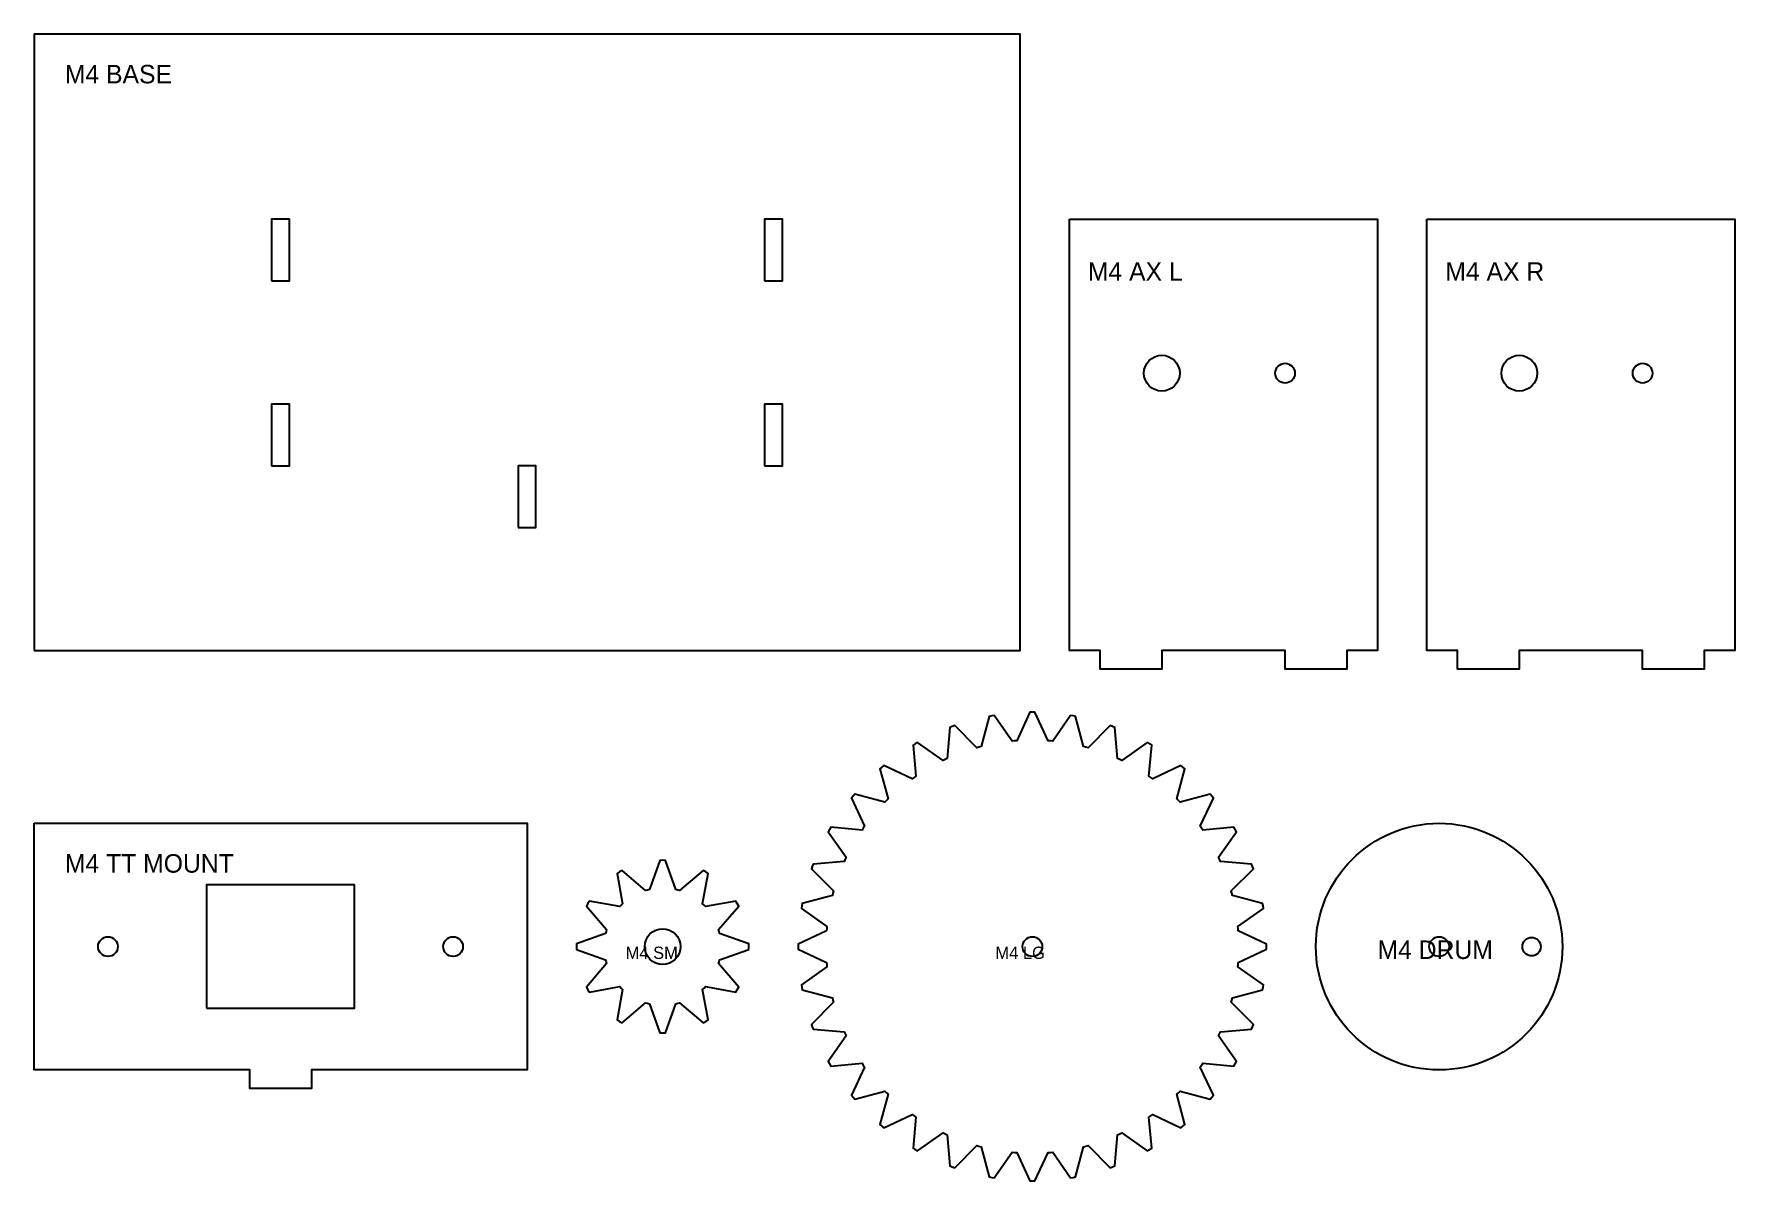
# Model space of a CAD drawing. Header units: metres. Extents: x 0 to 276, y -86 to 100.
import ezdxf

# ---------------------------------------------------------------- set-up
doc = ezdxf.new("R2010")
doc.units = ezdxf.units.M
doc.layers.add('CUTS', color=7, linetype='Continuous')
doc.layers.add('ENGRAVE', color=1, linetype='Continuous')

msp = doc.modelspace()

# ---------------------------------------------------------------- linework, layer by layer
at = {"layer": 'CUTS'}
for points in [[(0, 0), (160, 0), (160, 100), (0, 100)], [(38.55, 60), (41.45, 60), (41.45, 70), (38.55, 70)], [(118.55, 60), (121.45, 60), (121.45, 70), (118.55, 70)], [(168, 70), (218, 70), (218, 0), (213, 0), (213, -3), (203, -3), (203, 0), (183, 0), (183, -3), (173, -3), (173, 0), (168, 0)], [(226, 70), (276, 70), (276, 0), (271, 0), (271, -3), (261, -3), (261, 0), (241, 0), (241, -3), (231, -3), (231, 0), (226, 0)], [(38.55, 30), (41.45, 30), (41.45, 40), (38.55, 40)], [(118.55, 30), (121.45, 30), (121.45, 40), (118.55, 40)], [(78.55, 20), (81.45, 20), (81.45, 30), (78.55, 30)], [(200, -48.42), (200, -48), (200, -47.58), (195.4, -45.45), (195.37, -45.08), (195.34, -44.71), (199.49, -41.82), (199.42, -41.4), (199.35, -40.99), (194.45, -39.69), (194.36, -39.33), (194.26, -38.97), (197.85, -35.4), (197.71, -35), (197.56, -34.61), (192.52, -34.18), (192.36, -33.84), (192.2, -33.51), (195.12, -29.37), (194.91, -29), (194.7, -28.64), (189.65, -29.09), (189.44, -28.79), (189.23, -28.48), (191.38, -23.9), (191.11, -23.57), (190.84, -23.25), (185.95, -24.58), (185.69, -24.31), (185.42, -24.05), (186.75, -19.16), (186.43, -18.89), (186.1, -18.62), (181.52, -20.77), (181.21, -20.56), (180.91, -20.35), (181.36, -15.3), (181, -15.09), (180.63, -14.88), (176.49, -17.8), (176.16, -17.64), (175.82, -17.48), (175.39, -12.44), (175, -12.29), (174.6, -12.15), (171.03, -15.74), (170.67, -15.64), (170.31, -15.55), (169.01, -10.65), (168.6, -10.58), (168.18, -10.51), (165.29, -14.66), (164.92, -14.63), (164.55, -14.6), (162.42, -10), (162, -10), (161.58, -10), (159.45, -14.6), (159.08, -14.63), (158.71, -14.66), (155.82, -10.51), (155.4, -10.58), (154.99, -10.65), (153.69, -15.55), (153.33, -15.64), (152.97, -15.74), (149.4, -12.15), (149, -12.29), (148.61, -12.44), (148.18, -17.48), (147.84, -17.64), (147.51, -17.8), (143.37, -14.88), (143, -15.09), (142.64, -15.3), (143.09, -20.35), (142.79, -20.56), (142.48, -20.77), (137.9, -18.62), (137.57, -18.89), (137.25, -19.16), (138.58, -24.05), (138.31, -24.31), (138.05, -24.58), (133.16, -23.25), (132.89, -23.57), (132.62, -23.9), (134.77, -28.48), (134.56, -28.79), (134.35, -29.09), (129.3, -28.64), (129.09, -29), (128.88, -29.37), (131.8, -33.51), (131.64, -33.84), (131.48, -34.18), (126.44, -34.61), (126.29, -35), (126.15, -35.4), (129.74, -38.97), (129.64, -39.33), (129.55, -39.69), (124.65, -40.99), (124.58, -41.4), (124.51, -41.82), (128.66, -44.71), (128.63, -45.08), (128.6, -45.45), (124, -47.58), (124, -48), (124, -48.42), (128.6, -50.55), (128.63, -50.92), (128.66, -51.29), (124.51, -54.18), (124.58, -54.6), (124.65, -55.01), (129.55, -56.31), (129.64, -56.67), (129.74, -57.03), (126.15, -60.6), (126.29, -61), (126.44, -61.39), (131.48, -61.82), (131.64, -62.16), (131.8, -62.49), (128.88, -66.63), (129.09, -67), (129.3, -67.36), (134.35, -66.91), (134.56, -67.21), (134.77, -67.52), (132.62, -72.1), (132.89, -72.43), (133.16, -72.75), (138.05, -71.42), (138.31, -71.69), (138.58, -71.95), (137.25, -76.84), (137.57, -77.11), (137.9, -77.38), (142.48, -75.23), (142.79, -75.44), (143.09, -75.65), (142.64, -80.7), (143, -80.91), (143.37, -81.12), (147.51, -78.2), (147.84, -78.36), (148.18, -78.52), (148.61, -83.56), (149, -83.71), (149.4, -83.85), (152.97, -80.26), (153.33, -80.36), (153.69, -80.45), (154.99, -85.35), (155.4, -85.42), (155.82, -85.49), (158.71, -81.34), (159.08, -81.37), (159.45, -81.4), (161.58, -86), (162, -86), (162.42, -86), (164.55, -81.4), (164.92, -81.37), (165.29, -81.34), (168.18, -85.49), (168.6, -85.42), (169.01, -85.35), (170.31, -80.45), (170.67, -80.36), (171.03, -80.26), (174.6, -83.85), (175, -83.71), (175.39, -83.56), (175.82, -78.52), (176.16, -78.36), (176.49, -78.2), (180.63, -81.12), (181, -80.91), (181.36, -80.7), (180.91, -75.65), (181.21, -75.44), (181.52, -75.23), (186.1, -77.38), (186.43, -77.11), (186.75, -76.84), (185.42, -71.95), (185.69, -71.69), (185.95, -71.42), (190.84, -72.75), (191.11, -72.43), (191.38, -72.1), (189.23, -67.52), (189.44, -67.21), (189.65, -66.91), (194.7, -67.36), (194.91, -67), (195.12, -66.63), (192.2, -62.49), (192.36, -62.16), (192.52, -61.82), (197.56, -61.39), (197.71, -61), (197.85, -60.6), (194.26, -57.03), (194.36, -56.67), (194.45, -56.31), (199.35, -55.01), (199.42, -54.6), (199.49, -54.18), (195.34, -51.29), (195.37, -50.92), (195.4, -50.55)], [(0, -28), (80, -28), (80, -68), (45, -68), (45, -71), (35, -71), (35, -68), (0, -68)], [(115.99, -48.47), (116, -48), (115.99, -47.53), (111.25, -45.85), (111.18, -45.54), (111.09, -45.24), (114.35, -41.41), (114.12, -41), (113.88, -40.6), (108.94, -41.51), (108.72, -41.28), (108.49, -41.06), (109.4, -36.12), (109, -35.88), (108.59, -35.65), (104.76, -38.91), (104.46, -38.82), (104.15, -38.75), (102.47, -34.01), (102, -34), (101.53, -34.01), (99.85, -38.75), (99.54, -38.82), (99.24, -38.91), (95.41, -35.65), (95, -35.88), (94.6, -36.12), (95.51, -41.06), (95.28, -41.28), (95.06, -41.51), (90.12, -40.6), (89.88, -41), (89.65, -41.41), (92.91, -45.24), (92.82, -45.54), (92.75, -45.85), (88.01, -47.53), (88, -48), (88.01, -48.47), (92.75, -50.15), (92.82, -50.46), (92.91, -50.76), (89.65, -54.59), (89.88, -55), (90.12, -55.4), (95.06, -54.49), (95.28, -54.72), (95.51, -54.94), (94.6, -59.88), (95, -60.12), (95.41, -60.35), (99.24, -57.09), (99.54, -57.18), (99.85, -57.25), (101.53, -61.99), (102, -62), (102.47, -61.99), (104.15, -57.25), (104.46, -57.18), (104.76, -57.09), (108.59, -60.35), (109, -60.12), (109.4, -59.88), (108.49, -54.94), (108.72, -54.72), (108.94, -54.49), (113.88, -55.4), (114.12, -55), (114.35, -54.59), (111.09, -50.76), (111.18, -50.46), (111.25, -50.15)], [(28, -58), (52, -58), (52, -38), (28, -38)]]:
    msp.add_lwpolyline(points, close=True, dxfattribs=at)
for centre, radius in [((183, 45), 2.9), ((241, 45), 2.9), ((203, 45), 1.6), ((261, 45), 1.6), ((228, -48), 20), ((12, -48), 1.6), ((68, -48), 1.6), ((102, -48), 2.9), ((162, -48), 1.6), ((228, -48), 1.6), ((243, -48), 1.5)]:
    msp.add_circle(centre, radius, dxfattribs=at)

# ---------------------------------------------------------------- texts
at = {"layer": 'ENGRAVE'}
for s, height, p in [('M4 BASE', 3, (5, 92)), ('M4 AX L', 3, (171, 60)), ('M4 AX R', 3, (229, 60)), ('M4 TT MOUNT', 3, (5, -36)), ('M4 SM', 2, (96, -50)), ('M4 LG', 2, (156, -50)), ('M4 DRUM', 3, (218, -50))]:
    msp.add_text(s, height=height, dxfattribs=at).set_placement(p)

doc.saveas('drawing.dxf')
